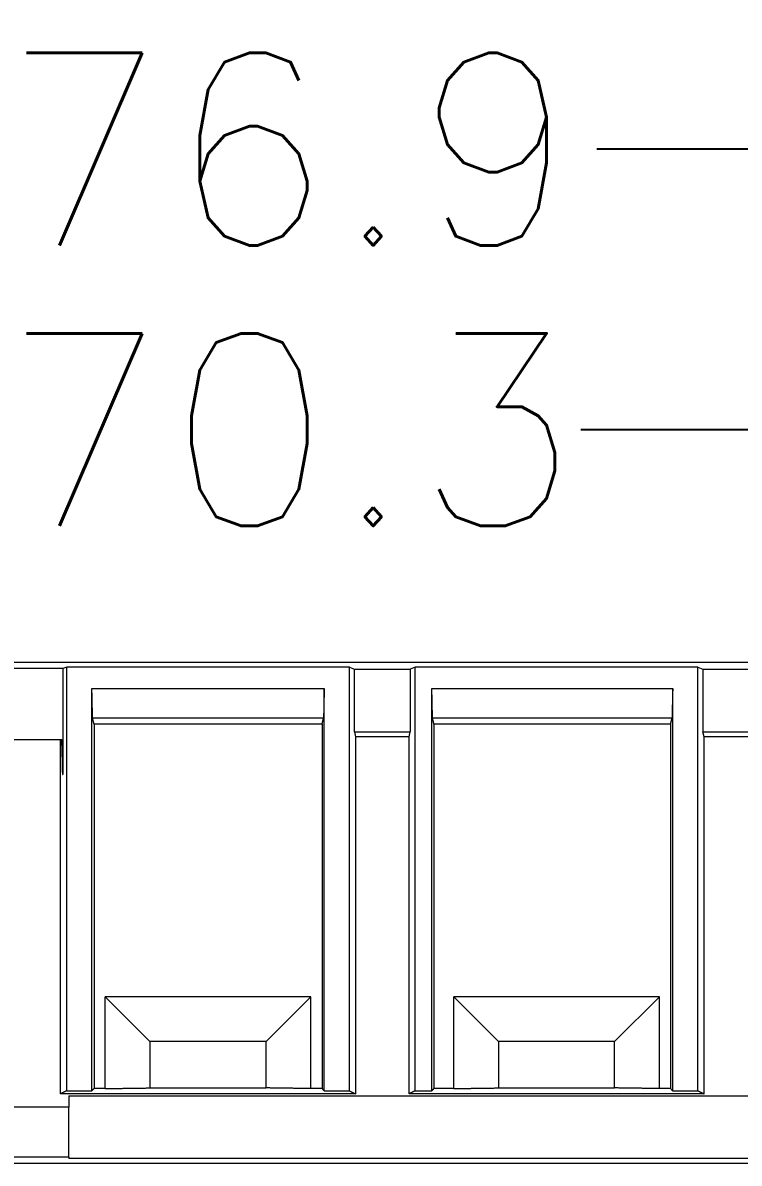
# Model space of a CAD drawing. Header units: millimetres. Extents: x 1136 to 1992, y 400 to 1005.
# Drawn here: x 1343.23 to 1361.83, y 643.6 to 673.21 of the extents above; entities that cross this region are included whole.
import ezdxf

# ---------------------------------------------------------------- set-up
doc = ezdxf.new("R2010")
doc.units = ezdxf.units.MM
doc.layers.add('6', color=7, linetype='Continuous', true_color=0xffffff)
doc.styles.get("Standard").update_dxf_attribs({"font": 'txt', "bigfont": 'gbcbig.shx'})
doc.dimstyles.get("Standard").update_dxf_attribs({"dimtxt": 5, "dimasz": 2, "dimexe": 0.18, "dimexo": 0.0625, "dimgap": 0.09, "dimtad": 0, "dimdec": 1, "dimdsep": 46, "dimtxsty": 'Standard', "dimcen": 0.09, "dimclrd": 5, "dimclre": 5, "dimclrt": 3, "dimadec": 0, "dimazin": 2, "dimtfac": 1, "dimtdec": 1, "dimtofl": 0, "dimtmove": 0, "dimatfit": 3, "dimfxl": 1, "dimtolj": 1, "dimtzin": 0, "dimarcsym": 0})

# ---------------------------------------------------------------- blocks, each defined once
blk = doc.blocks.new('*D105')
at = {"color": 5, "lineweight": -2}
for p, q in [((1212.867, 651.906), (1212.867, 662.823)), ((1214.867, 662.643), (1338.367, 662.643)), ((1481.212, 662.643), (1357.713, 662.643)), ((1483.212, 651.745), (1483.212, 662.823))]:
    blk.add_line(p, q, dxfattribs=at)
at = {"color": 5}
for points in [[(1214.867, 662.976), (1214.867, 662.31), (1212.867, 662.643)], [(1481.212, 662.976), (1481.212, 662.31), (1483.212, 662.643)]]:
    blk.add_solid(points, dxfattribs=at)
at = {"layer": 'Defpoints', "color": 0}
for p in [(1483.212, 662.643), (1212.867, 651.844), (1483.212, 651.683)]:
    blk.add_point(p, dxfattribs=at)
at = {"color": 3, "lineweight": 18, "insert": (1348.04, 662.643), "char_height": 5, "attachment_point": 5}
blk.add_mtext('\\A1;270.3', dxfattribs=at)
blk = doc.blocks.new('*D107')
at = {"color": 5, "lineweight": -2}
for p, q in [((1209.601, 655.745), (1209.601, 670.106)), ((1486.479, 655.792), (1486.479, 670.106)), ((1211.601, 669.926), (1337.95, 669.926)), ((1484.479, 669.926), (1358.13, 669.926))]:
    blk.add_line(p, q, dxfattribs=at)
at = {"color": 5}
for points in [[(1211.601, 670.259), (1211.601, 669.592), (1209.601, 669.926)], [(1484.479, 670.259), (1484.479, 669.592), (1486.479, 669.926)]]:
    blk.add_solid(points, dxfattribs=at)
at = {"layer": 'Defpoints', "color": 0}
for p in [(1486.479, 669.926), (1209.601, 655.682), (1486.479, 655.73)]:
    blk.add_point(p, dxfattribs=at)
at = {"color": 3, "lineweight": 18, "insert": (1348.04, 669.926), "char_height": 5, "attachment_point": 5}
blk.add_mtext('\\A1;276.9', dxfattribs=at)

msp = doc.modelspace()

# ---------------------------------------------------------------- linework, layer by layer
at = {"layer": '6', "color": 92, "linetype": 'Continuous', "lineweight": 18}
for p, q in [((1210.104, 656.607), (1485.976, 656.607)), ((1344.271, 656.438), (1342.764, 656.438)), ((1344.373, 656.479), (1344.271, 656.438)), ((1344.271, 656.438), (1344.271, 653.693)), ((1351.707, 656.479), (1344.373, 656.479)), ((1344.373, 645.479), (1344.373, 656.479)), ((1351.707, 645.479), (1351.707, 656.479)), ((1351.707, 656.479), (1351.84, 656.426)), ((1351.84, 654.794), (1351.84, 656.426)), ((1351.84, 656.426), (1353.285, 656.426)), ((1353.418, 656.479), (1353.285, 656.426)), ((1353.285, 656.426), (1353.285, 654.794)), ((1353.418, 645.479), (1353.418, 656.479)), ((1360.752, 656.479), (1353.418, 656.479)), ((1360.752, 656.479), (1360.885, 656.426)), ((1360.752, 645.479), (1360.752, 656.479)), ((1360.885, 656.426), (1360.885, 654.794)), ((1360.885, 656.426), (1362.33, 656.426)), ((1345.025, 645.479), (1345.025, 655.924)), ((1351.055, 645.479), (1351.055, 655.924)), ((1353.849, 645.479), (1353.849, 655.924)), ((1360.1, 645.479), (1360.1, 655.924)), ((1345.08, 654.999), (1345.08, 645.535)), ((1351, 654.999), (1351, 645.535)), ((1353.904, 654.999), (1353.904, 645.535)), ((1360.045, 654.999), (1360.045, 645.535)), ((1351.84, 654.794), (1353.285, 654.794)), ((1351.84, 654.794), (1351.868, 654.664)), ((1353.256, 654.664), (1351.868, 654.664)), ((1351.868, 654.664), (1351.868, 645.399)), ((1353.256, 654.664), (1353.285, 654.794)), ((1353.256, 645.399), (1353.256, 654.664)), ((1360.885, 654.794), (1362.33, 654.794)), ((1360.913, 654.664), (1360.885, 654.794)), ((1362.301, 654.664), (1360.913, 654.664)), ((1360.913, 645.399), (1360.913, 654.664)), ((1342.823, 654.597), (1344.211, 654.597)), ((1344.211, 654.597), (1344.243, 654.597)), ((1344.211, 645.399), (1344.211, 654.597)), ((1344.261, 653.693), (1344.271, 653.693)), ((1350.708, 647.919), (1345.372, 647.919)), ((1345.372, 645.535), (1345.372, 647.919)), ((1345.372, 647.919), (1346.532, 646.758)), ((1350.708, 647.919), (1349.547, 646.758)), ((1350.708, 645.535), (1350.708, 647.919)), ((1354.417, 647.919), (1355.577, 646.758)), ((1354.417, 645.535), (1354.417, 647.919)), ((1359.753, 647.919), (1354.417, 647.919)), ((1359.753, 647.919), (1358.592, 646.758)), ((1359.753, 645.535), (1359.753, 647.919)), ((1346.532, 646.758), (1346.532, 645.552)), ((1349.547, 646.758), (1346.532, 646.758)), ((1349.547, 645.552), (1349.547, 646.758)), ((1355.577, 646.758), (1355.577, 645.552)), ((1358.592, 646.758), (1355.577, 646.758)), ((1358.592, 645.552), (1358.592, 646.758)), ((1344.425, 645.351), (1344.425, 645.349)), ((1344.425, 645.351), (1406.121, 645.351)), ((1344.425, 645.349), (1344.425, 645.049)), ((1344.425, 645.049), (1342.613, 645.049)), ((1344.425, 643.757), (1344.425, 645.049)), ((1344.425, 643.757), (1342.613, 643.757)), ((1344.425, 643.757), (1344.425, 643.724)), ((1478.288, 643.724), (1344.425, 643.724)), ((1219.401, 643.598), (1476.679, 643.598))]:
    msp.add_line(p, q, dxfattribs=at)
for points in [[(1345.025, 655.924), (1345.146, 655.924), (1345.266, 655.924), (1345.387, 655.924), (1345.507, 655.924), (1345.628, 655.924), (1345.749, 655.924), (1345.869, 655.924), (1345.99, 655.924), (1346.11, 655.924), (1346.231, 655.924), (1346.352, 655.924), (1346.472, 655.924), (1346.593, 655.924), (1346.713, 655.924), (1346.834, 655.924), (1346.955, 655.924), (1347.075, 655.924), (1347.196, 655.924), (1347.316, 655.924), (1347.437, 655.924), (1347.558, 655.924), (1347.678, 655.924), (1347.799, 655.924), (1347.919, 655.924), (1348.04, 655.924), (1348.161, 655.924), (1348.281, 655.924), (1348.402, 655.924), (1348.522, 655.924), (1348.643, 655.924), (1348.764, 655.924), (1348.884, 655.924), (1349.005, 655.924), (1349.125, 655.924), (1349.246, 655.924), (1349.367, 655.924), (1349.487, 655.924), (1349.608, 655.924), (1349.728, 655.924), (1349.849, 655.924), (1349.97, 655.924), (1350.09, 655.924), (1350.211, 655.924), (1350.331, 655.924), (1350.452, 655.924), (1350.573, 655.924), (1350.693, 655.924), (1350.814, 655.924), (1350.934, 655.924), (1351.055, 655.924)], [(1345.043, 655.15), (1345.042, 655.166), (1345.042, 655.181), (1345.041, 655.197), (1345.041, 655.212), (1345.041, 655.228), (1345.04, 655.243), (1345.04, 655.258), (1345.04, 655.274), (1345.039, 655.289), (1345.039, 655.305), (1345.039, 655.32), (1345.038, 655.336), (1345.038, 655.351), (1345.038, 655.367), (1345.037, 655.382), (1345.037, 655.398), (1345.037, 655.413), (1345.036, 655.429), (1345.036, 655.444), (1345.035, 655.46), (1345.035, 655.475), (1345.035, 655.491), (1345.034, 655.506), (1345.034, 655.522), (1345.034, 655.537), (1345.033, 655.552), (1345.033, 655.568), (1345.033, 655.583), (1345.032, 655.599), (1345.032, 655.614), (1345.032, 655.63), (1345.031, 655.645), (1345.031, 655.661), (1345.031, 655.676), (1345.03, 655.692), (1345.03, 655.707), (1345.03, 655.723), (1345.029, 655.738), (1345.029, 655.754), (1345.028, 655.769), (1345.028, 655.785), (1345.028, 655.8), (1345.027, 655.816), (1345.027, 655.831), (1345.027, 655.846), (1345.026, 655.862), (1345.026, 655.877), (1345.026, 655.893), (1345.025, 655.908), (1345.025, 655.924)], [(1351.055, 655.924), (1351.055, 655.908), (1351.054, 655.893), (1351.054, 655.877), (1351.054, 655.862), (1351.053, 655.846), (1351.053, 655.831), (1351.053, 655.816), (1351.052, 655.8), (1351.052, 655.785), (1351.051, 655.769), (1351.051, 655.754), (1351.051, 655.738), (1351.05, 655.723), (1351.05, 655.707), (1351.05, 655.692), (1351.049, 655.676), (1351.049, 655.661), (1351.049, 655.645), (1351.048, 655.63), (1351.048, 655.614), (1351.048, 655.599), (1351.047, 655.583), (1351.047, 655.568), (1351.047, 655.552), (1351.046, 655.537), (1351.046, 655.522), (1351.046, 655.506), (1351.045, 655.491), (1351.045, 655.475), (1351.044, 655.46), (1351.044, 655.444), (1351.044, 655.429), (1351.043, 655.413), (1351.043, 655.398), (1351.043, 655.382), (1351.042, 655.367), (1351.042, 655.351), (1351.042, 655.336), (1351.041, 655.32), (1351.041, 655.305), (1351.041, 655.289), (1351.04, 655.274), (1351.04, 655.258), (1351.04, 655.243), (1351.039, 655.228), (1351.039, 655.212), (1351.038, 655.197), (1351.038, 655.181), (1351.038, 655.166), (1351.037, 655.15)], [(1353.866, 655.15), (1353.866, 655.166), (1353.866, 655.181), (1353.865, 655.197), (1353.865, 655.212), (1353.865, 655.228), (1353.864, 655.243), (1353.864, 655.258), (1353.864, 655.274), (1353.863, 655.289), (1353.863, 655.305), (1353.863, 655.32), (1353.862, 655.336), (1353.862, 655.351), (1353.861, 655.367), (1353.861, 655.382), (1353.861, 655.398), (1353.86, 655.413), (1353.86, 655.429), (1353.86, 655.444), (1353.859, 655.46), (1353.859, 655.475), (1353.859, 655.491), (1353.858, 655.506), (1353.858, 655.522), (1353.858, 655.537), (1353.857, 655.552), (1353.857, 655.568), (1353.857, 655.583), (1353.856, 655.599), (1353.856, 655.614), (1353.856, 655.63), (1353.855, 655.645), (1353.855, 655.661), (1353.854, 655.676), (1353.854, 655.692), (1353.854, 655.707), (1353.853, 655.723), (1353.853, 655.738), (1353.853, 655.754), (1353.852, 655.769), (1353.852, 655.785), (1353.852, 655.8), (1353.851, 655.816), (1353.851, 655.831), (1353.851, 655.846), (1353.85, 655.862), (1353.85, 655.877), (1353.85, 655.893), (1353.849, 655.908), (1353.849, 655.924)], [(1353.849, 655.924), (1353.974, 655.924), (1354.099, 655.924), (1354.224, 655.924), (1354.349, 655.924), (1354.474, 655.924), (1354.599, 655.924), (1354.724, 655.924), (1354.849, 655.924), (1354.974, 655.924), (1355.099, 655.924), (1355.224, 655.924), (1355.349, 655.924), (1355.474, 655.924), (1355.599, 655.924), (1355.724, 655.924), (1355.849, 655.924), (1355.974, 655.924), (1356.099, 655.924), (1356.224, 655.924), (1356.349, 655.924), (1356.474, 655.924), (1356.599, 655.924), (1356.724, 655.924), (1356.849, 655.924), (1356.974, 655.924), (1357.099, 655.924), (1357.224, 655.924), (1357.349, 655.924), (1357.475, 655.924), (1357.6, 655.924), (1357.725, 655.924), (1357.85, 655.924), (1357.975, 655.924), (1358.1, 655.924), (1358.225, 655.924), (1358.35, 655.924), (1358.475, 655.924), (1358.6, 655.924), (1358.725, 655.924), (1358.85, 655.924), (1358.975, 655.924), (1359.1, 655.924), (1359.225, 655.924), (1359.35, 655.924), (1359.475, 655.924), (1359.6, 655.924), (1359.725, 655.924), (1359.85, 655.924), (1359.975, 655.924), (1360.1, 655.924)], [(1360.1, 655.924), (1360.1, 655.908), (1360.099, 655.893), (1360.099, 655.877), (1360.099, 655.862), (1360.098, 655.846), (1360.098, 655.831), (1360.098, 655.816), (1360.097, 655.8), (1360.097, 655.785), (1360.096, 655.769), (1360.096, 655.754), (1360.096, 655.738), (1360.095, 655.723), (1360.095, 655.707), (1360.095, 655.692), (1360.094, 655.676), (1360.094, 655.661), (1360.094, 655.645), (1360.093, 655.63), (1360.093, 655.614), (1360.093, 655.599), (1360.092, 655.583), (1360.092, 655.568), (1360.092, 655.552), (1360.091, 655.537), (1360.091, 655.522), (1360.091, 655.506), (1360.09, 655.491), (1360.09, 655.475), (1360.089, 655.46), (1360.089, 655.444), (1360.089, 655.429), (1360.088, 655.413), (1360.088, 655.398), (1360.088, 655.382), (1360.087, 655.367), (1360.087, 655.351), (1360.087, 655.336), (1360.086, 655.32), (1360.086, 655.305), (1360.086, 655.289), (1360.085, 655.274), (1360.085, 655.258), (1360.085, 655.243), (1360.084, 655.228), (1360.084, 655.212), (1360.083, 655.197), (1360.083, 655.181), (1360.083, 655.166), (1360.082, 655.15)], [(1351.037, 655.15), (1350.918, 655.15), (1350.798, 655.15), (1350.678, 655.15), (1350.558, 655.15), (1350.438, 655.15), (1350.318, 655.15), (1350.198, 655.15), (1350.078, 655.15), (1349.958, 655.15), (1349.838, 655.15), (1349.719, 655.15), (1349.599, 655.15), (1349.479, 655.15), (1349.359, 655.15), (1349.239, 655.15), (1349.119, 655.15), (1348.999, 655.15), (1348.879, 655.15), (1348.759, 655.15), (1348.639, 655.15), (1348.52, 655.15), (1348.4, 655.15), (1348.28, 655.15), (1348.16, 655.15), (1348.04, 655.15), (1347.92, 655.15), (1347.8, 655.15), (1347.68, 655.15), (1347.56, 655.15), (1347.44, 655.15), (1347.321, 655.15), (1347.201, 655.15), (1347.081, 655.15), (1346.961, 655.15), (1346.841, 655.15), (1346.721, 655.15), (1346.601, 655.15), (1346.481, 655.15), (1346.361, 655.15), (1346.241, 655.15), (1346.122, 655.15), (1346.002, 655.15), (1345.882, 655.15), (1345.762, 655.15), (1345.642, 655.15), (1345.522, 655.15), (1345.402, 655.15), (1345.282, 655.15), (1345.162, 655.15), (1345.043, 655.15)], [(1345.08, 654.999), (1345.079, 655.002), (1345.079, 655.005), (1345.078, 655.008), (1345.077, 655.011), (1345.076, 655.014), (1345.076, 655.017), (1345.075, 655.02), (1345.074, 655.023), (1345.073, 655.026), (1345.073, 655.029), (1345.072, 655.032), (1345.071, 655.035), (1345.07, 655.038), (1345.07, 655.041), (1345.069, 655.045), (1345.068, 655.048), (1345.067, 655.051), (1345.067, 655.054), (1345.066, 655.057), (1345.065, 655.06), (1345.064, 655.063), (1345.064, 655.066), (1345.063, 655.069), (1345.062, 655.072), (1345.061, 655.075), (1345.061, 655.078), (1345.06, 655.081), (1345.059, 655.084), (1345.058, 655.087), (1345.058, 655.09), (1345.057, 655.093), (1345.056, 655.096), (1345.055, 655.099), (1345.055, 655.102), (1345.054, 655.105), (1345.053, 655.108), (1345.052, 655.111), (1345.052, 655.114), (1345.051, 655.117), (1345.05, 655.12), (1345.049, 655.123), (1345.049, 655.126), (1345.048, 655.129), (1345.047, 655.132), (1345.046, 655.135), (1345.046, 655.138), (1345.045, 655.141), (1345.044, 655.144), (1345.043, 655.147), (1345.043, 655.15)], [(1351, 654.999), (1350.881, 654.999), (1350.763, 654.999), (1350.645, 654.999), (1350.526, 654.999), (1350.408, 654.999), (1350.289, 654.999), (1350.171, 654.999), (1350.053, 654.999), (1349.934, 654.999), (1349.816, 654.999), (1349.697, 654.999), (1349.579, 654.999), (1349.461, 654.999), (1349.342, 654.999), (1349.224, 654.999), (1349.105, 654.999), (1348.987, 654.999), (1348.869, 654.999), (1348.75, 654.999), (1348.632, 654.999), (1348.514, 654.999), (1348.395, 654.999), (1348.277, 654.999), (1348.158, 654.999), (1348.04, 654.999), (1347.922, 654.999), (1347.803, 654.999), (1347.685, 654.999), (1347.566, 654.999), (1347.448, 654.999), (1347.33, 654.999), (1347.211, 654.999), (1347.093, 654.999), (1346.974, 654.999), (1346.856, 654.999), (1346.738, 654.999), (1346.619, 654.999), (1346.501, 654.999), (1346.383, 654.999), (1346.264, 654.999), (1346.146, 654.999), (1346.027, 654.999), (1345.909, 654.999), (1345.791, 654.999), (1345.672, 654.999), (1345.554, 654.999), (1345.435, 654.999), (1345.317, 654.999), (1345.199, 654.999), (1345.08, 654.999)], [(1351, 654.999), (1351, 655.002), (1351.001, 655.005), (1351.002, 655.008), (1351.003, 655.011), (1351.003, 655.014), (1351.004, 655.017), (1351.005, 655.02), (1351.006, 655.023), (1351.007, 655.026), (1351.007, 655.029), (1351.008, 655.032), (1351.009, 655.035), (1351.01, 655.038), (1351.01, 655.041), (1351.011, 655.045), (1351.012, 655.048), (1351.013, 655.051), (1351.013, 655.054), (1351.014, 655.057), (1351.015, 655.06), (1351.016, 655.063), (1351.016, 655.066), (1351.017, 655.069), (1351.018, 655.072), (1351.019, 655.075), (1351.019, 655.078), (1351.02, 655.081), (1351.021, 655.084), (1351.022, 655.087), (1351.022, 655.09), (1351.023, 655.093), (1351.024, 655.096), (1351.025, 655.099), (1351.025, 655.102), (1351.026, 655.105), (1351.027, 655.108), (1351.028, 655.111), (1351.028, 655.114), (1351.029, 655.117), (1351.03, 655.12), (1351.031, 655.123), (1351.031, 655.126), (1351.032, 655.129), (1351.033, 655.132), (1351.034, 655.135), (1351.034, 655.138), (1351.035, 655.141), (1351.036, 655.144), (1351.037, 655.147), (1351.037, 655.15)], [(1353.904, 654.999), (1353.903, 655.002), (1353.903, 655.005), (1353.902, 655.008), (1353.901, 655.011), (1353.9, 655.014), (1353.9, 655.017), (1353.899, 655.02), (1353.898, 655.023), (1353.897, 655.026), (1353.897, 655.029), (1353.896, 655.032), (1353.895, 655.035), (1353.894, 655.038), (1353.894, 655.041), (1353.893, 655.045), (1353.892, 655.048), (1353.891, 655.051), (1353.891, 655.054), (1353.89, 655.057), (1353.889, 655.06), (1353.888, 655.063), (1353.888, 655.066), (1353.887, 655.069), (1353.886, 655.072), (1353.885, 655.075), (1353.885, 655.078), (1353.884, 655.081), (1353.883, 655.084), (1353.882, 655.087), (1353.881, 655.09), (1353.881, 655.093), (1353.88, 655.096), (1353.879, 655.099), (1353.878, 655.102), (1353.878, 655.105), (1353.877, 655.108), (1353.876, 655.111), (1353.875, 655.114), (1353.875, 655.117), (1353.874, 655.12), (1353.873, 655.123), (1353.872, 655.126), (1353.872, 655.129), (1353.871, 655.132), (1353.87, 655.135), (1353.869, 655.138), (1353.869, 655.141), (1353.868, 655.144), (1353.867, 655.147), (1353.866, 655.15)], [(1360.082, 655.15), (1359.958, 655.15), (1359.834, 655.15), (1359.709, 655.15), (1359.585, 655.15), (1359.461, 655.15), (1359.337, 655.15), (1359.212, 655.15), (1359.088, 655.15), (1358.964, 655.15), (1358.839, 655.15), (1358.715, 655.15), (1358.591, 655.15), (1358.466, 655.15), (1358.342, 655.15), (1358.218, 655.15), (1358.093, 655.15), (1357.969, 655.15), (1357.845, 655.15), (1357.72, 655.15), (1357.596, 655.15), (1357.472, 655.15), (1357.347, 655.15), (1357.223, 655.15), (1357.099, 655.15), (1356.974, 655.15), (1356.85, 655.15), (1356.726, 655.15), (1356.601, 655.15), (1356.477, 655.15), (1356.353, 655.15), (1356.229, 655.15), (1356.104, 655.15), (1355.98, 655.15), (1355.856, 655.15), (1355.731, 655.15), (1355.607, 655.15), (1355.483, 655.15), (1355.358, 655.15), (1355.234, 655.15), (1355.11, 655.15), (1354.985, 655.15), (1354.861, 655.15), (1354.737, 655.15), (1354.612, 655.15), (1354.488, 655.15), (1354.364, 655.15), (1354.239, 655.15), (1354.115, 655.15), (1353.991, 655.15), (1353.866, 655.15)], [(1360.045, 654.999), (1359.922, 654.999), (1359.799, 654.999), (1359.676, 654.999), (1359.553, 654.999), (1359.431, 654.999), (1359.308, 654.999), (1359.185, 654.999), (1359.062, 654.999), (1358.939, 654.999), (1358.817, 654.999), (1358.694, 654.999), (1358.571, 654.999), (1358.448, 654.999), (1358.325, 654.999), (1358.203, 654.999), (1358.08, 654.999), (1357.957, 654.999), (1357.834, 654.999), (1357.711, 654.999), (1357.588, 654.999), (1357.466, 654.999), (1357.343, 654.999), (1357.22, 654.999), (1357.097, 654.999), (1356.974, 654.999), (1356.852, 654.999), (1356.729, 654.999), (1356.606, 654.999), (1356.483, 654.999), (1356.36, 654.999), (1356.238, 654.999), (1356.115, 654.999), (1355.992, 654.999), (1355.869, 654.999), (1355.746, 654.999), (1355.623, 654.999), (1355.501, 654.999), (1355.378, 654.999), (1355.255, 654.999), (1355.132, 654.999), (1355.009, 654.999), (1354.887, 654.999), (1354.764, 654.999), (1354.641, 654.999), (1354.518, 654.999), (1354.395, 654.999), (1354.273, 654.999), (1354.15, 654.999), (1354.027, 654.999), (1353.904, 654.999)], [(1360.045, 654.999), (1360.045, 655.002), (1360.046, 655.005), (1360.047, 655.008), (1360.048, 655.011), (1360.048, 655.014), (1360.049, 655.017), (1360.05, 655.02), (1360.051, 655.023), (1360.052, 655.026), (1360.052, 655.029), (1360.053, 655.032), (1360.054, 655.035), (1360.055, 655.038), (1360.055, 655.041), (1360.056, 655.045), (1360.057, 655.048), (1360.058, 655.051), (1360.058, 655.054), (1360.059, 655.057), (1360.06, 655.06), (1360.061, 655.063), (1360.061, 655.066), (1360.062, 655.069), (1360.063, 655.072), (1360.064, 655.075), (1360.064, 655.078), (1360.065, 655.081), (1360.066, 655.084), (1360.067, 655.087), (1360.067, 655.09), (1360.068, 655.093), (1360.069, 655.096), (1360.07, 655.099), (1360.07, 655.102), (1360.071, 655.105), (1360.072, 655.108), (1360.073, 655.111), (1360.073, 655.114), (1360.074, 655.117), (1360.075, 655.12), (1360.076, 655.123), (1360.076, 655.126), (1360.077, 655.129), (1360.078, 655.132), (1360.079, 655.135), (1360.079, 655.138), (1360.08, 655.141), (1360.081, 655.144), (1360.082, 655.147), (1360.082, 655.15)], [(1344.373, 645.479), (1344.37, 645.478), (1344.366, 645.476), (1344.363, 645.475), (1344.36, 645.473), (1344.357, 645.471), (1344.353, 645.47), (1344.35, 645.468), (1344.347, 645.467), (1344.344, 645.465), (1344.341, 645.463), (1344.337, 645.462), (1344.334, 645.46), (1344.331, 645.458), (1344.328, 645.457), (1344.324, 645.455), (1344.321, 645.454), (1344.318, 645.452), (1344.315, 645.45), (1344.312, 645.449), (1344.308, 645.447), (1344.305, 645.446), (1344.302, 645.444), (1344.299, 645.442), (1344.295, 645.441), (1344.292, 645.439), (1344.289, 645.437), (1344.286, 645.436), (1344.282, 645.434), (1344.279, 645.433), (1344.276, 645.431), (1344.273, 645.429), (1344.27, 645.428), (1344.266, 645.426), (1344.263, 645.425), (1344.26, 645.423), (1344.257, 645.421), (1344.253, 645.42), (1344.25, 645.418), (1344.247, 645.416), (1344.244, 645.415), (1344.241, 645.413), (1344.237, 645.412), (1344.234, 645.41), (1344.231, 645.408), (1344.228, 645.407), (1344.224, 645.405), (1344.221, 645.404), (1344.218, 645.402), (1344.215, 645.4), (1344.211, 645.399)], [(1344.373, 645.479), (1344.386, 645.479), (1344.399, 645.479), (1344.412, 645.479), (1344.425, 645.479), (1344.438, 645.479), (1344.451, 645.479), (1344.464, 645.479), (1344.477, 645.479), (1344.49, 645.479), (1344.503, 645.479), (1344.516, 645.479), (1344.529, 645.479), (1344.542, 645.479), (1344.555, 645.479), (1344.568, 645.479), (1344.582, 645.479), (1344.595, 645.479), (1344.608, 645.479), (1344.621, 645.479), (1344.634, 645.479), (1344.647, 645.479), (1344.66, 645.479), (1344.673, 645.479), (1344.686, 645.479), (1344.699, 645.479), (1344.712, 645.479), (1344.725, 645.479), (1344.738, 645.479), (1344.751, 645.479), (1344.764, 645.479), (1344.777, 645.479), (1344.79, 645.479), (1344.803, 645.479), (1344.816, 645.479), (1344.829, 645.479), (1344.842, 645.479), (1344.855, 645.479), (1344.868, 645.479), (1344.882, 645.479), (1344.895, 645.479), (1344.908, 645.479), (1344.921, 645.479), (1344.934, 645.479), (1344.947, 645.479), (1344.96, 645.479), (1344.973, 645.479), (1344.986, 645.479), (1344.999, 645.479), (1345.012, 645.479), (1345.025, 645.479)], [(1345.025, 645.479), (1345.026, 645.481), (1345.027, 645.482), (1345.028, 645.483), (1345.029, 645.484), (1345.031, 645.485), (1345.032, 645.486), (1345.033, 645.487), (1345.034, 645.488), (1345.035, 645.489), (1345.036, 645.49), (1345.037, 645.492), (1345.038, 645.493), (1345.039, 645.494), (1345.04, 645.495), (1345.042, 645.496), (1345.043, 645.497), (1345.044, 645.498), (1345.045, 645.499), (1345.046, 645.5), (1345.047, 645.502), (1345.048, 645.503), (1345.049, 645.504), (1345.05, 645.505), (1345.051, 645.506), (1345.053, 645.507), (1345.054, 645.508), (1345.055, 645.509), (1345.056, 645.51), (1345.057, 645.511), (1345.058, 645.513), (1345.059, 645.514), (1345.06, 645.515), (1345.061, 645.516), (1345.063, 645.517), (1345.064, 645.518), (1345.065, 645.519), (1345.066, 645.52), (1345.067, 645.521), (1345.068, 645.523), (1345.069, 645.524), (1345.07, 645.525), (1345.071, 645.526), (1345.072, 645.527), (1345.074, 645.528), (1345.075, 645.529), (1345.076, 645.53), (1345.077, 645.531), (1345.078, 645.532), (1345.079, 645.534), (1345.08, 645.535)], [(1345.372, 645.535), (1345.366, 645.535), (1345.36, 645.535), (1345.354, 645.535), (1345.349, 645.535), (1345.343, 645.535), (1345.337, 645.535), (1345.331, 645.535), (1345.325, 645.535), (1345.319, 645.535), (1345.314, 645.535), (1345.308, 645.535), (1345.302, 645.535), (1345.296, 645.535), (1345.29, 645.535), (1345.284, 645.535), (1345.279, 645.535), (1345.273, 645.535), (1345.267, 645.535), (1345.261, 645.535), (1345.255, 645.535), (1345.249, 645.535), (1345.244, 645.535), (1345.238, 645.535), (1345.232, 645.535), (1345.226, 645.535), (1345.22, 645.535), (1345.214, 645.535), (1345.209, 645.535), (1345.203, 645.535), (1345.197, 645.535), (1345.191, 645.535), (1345.185, 645.535), (1345.179, 645.535), (1345.174, 645.535), (1345.168, 645.535), (1345.162, 645.535), (1345.156, 645.535), (1345.15, 645.535), (1345.144, 645.535), (1345.139, 645.535), (1345.133, 645.535), (1345.127, 645.535), (1345.121, 645.535), (1345.115, 645.535), (1345.109, 645.535), (1345.104, 645.535), (1345.098, 645.535), (1345.092, 645.535), (1345.086, 645.535), (1345.08, 645.535)], [(1345.372, 645.535), (1345.395, 645.535), (1345.418, 645.535), (1345.442, 645.536), (1345.465, 645.536), (1345.488, 645.536), (1345.511, 645.537), (1345.534, 645.537), (1345.558, 645.537), (1345.581, 645.538), (1345.604, 645.538), (1345.627, 645.539), (1345.651, 645.539), (1345.674, 645.539), (1345.697, 645.54), (1345.72, 645.54), (1345.743, 645.54), (1345.767, 645.541), (1345.79, 645.541), (1345.813, 645.541), (1345.836, 645.542), (1345.859, 645.542), (1345.883, 645.542), (1345.906, 645.543), (1345.929, 645.543), (1345.952, 645.543), (1345.975, 645.544), (1345.999, 645.544), (1346.022, 645.545), (1346.045, 645.545), (1346.068, 645.545), (1346.091, 645.546), (1346.115, 645.546), (1346.138, 645.546), (1346.161, 645.547), (1346.184, 645.547), (1346.208, 645.547), (1346.231, 645.548), (1346.254, 645.548), (1346.277, 645.548), (1346.3, 645.549), (1346.324, 645.549), (1346.347, 645.549), (1346.37, 645.55), (1346.393, 645.55), (1346.416, 645.55), (1346.44, 645.551), (1346.463, 645.551), (1346.486, 645.552), (1346.509, 645.552), (1346.532, 645.552)], [(1346.532, 645.552), (1346.593, 645.552), (1346.653, 645.552), (1346.713, 645.552), (1346.774, 645.552), (1346.834, 645.552), (1346.894, 645.552), (1346.955, 645.552), (1347.015, 645.552), (1347.075, 645.552), (1347.135, 645.552), (1347.196, 645.552), (1347.256, 645.552), (1347.316, 645.552), (1347.377, 645.552), (1347.437, 645.552), (1347.497, 645.552), (1347.558, 645.552), (1347.618, 645.552), (1347.678, 645.552), (1347.738, 645.552), (1347.799, 645.552), (1347.859, 645.552), (1347.919, 645.552), (1347.98, 645.552), (1348.04, 645.552), (1348.1, 645.552), (1348.161, 645.552), (1348.221, 645.552), (1348.281, 645.552), (1348.341, 645.552), (1348.402, 645.552), (1348.462, 645.552), (1348.522, 645.552), (1348.583, 645.552), (1348.643, 645.552), (1348.703, 645.552), (1348.764, 645.552), (1348.824, 645.552), (1348.884, 645.552), (1348.944, 645.552), (1349.005, 645.552), (1349.065, 645.552), (1349.125, 645.552), (1349.186, 645.552), (1349.246, 645.552), (1349.306, 645.552), (1349.367, 645.552), (1349.427, 645.552), (1349.487, 645.552), (1349.547, 645.552)], [(1350.708, 645.535), (1350.685, 645.535), (1350.662, 645.535), (1350.638, 645.536), (1350.615, 645.536), (1350.592, 645.536), (1350.569, 645.537), (1350.545, 645.537), (1350.522, 645.537), (1350.499, 645.538), (1350.476, 645.538), (1350.453, 645.539), (1350.429, 645.539), (1350.406, 645.539), (1350.383, 645.54), (1350.36, 645.54), (1350.337, 645.54), (1350.313, 645.541), (1350.29, 645.541), (1350.267, 645.541), (1350.244, 645.542), (1350.221, 645.542), (1350.197, 645.542), (1350.174, 645.543), (1350.151, 645.543), (1350.128, 645.543), (1350.105, 645.544), (1350.081, 645.544), (1350.058, 645.545), (1350.035, 645.545), (1350.012, 645.545), (1349.988, 645.546), (1349.965, 645.546), (1349.942, 645.546), (1349.919, 645.547), (1349.896, 645.547), (1349.872, 645.547), (1349.849, 645.548), (1349.826, 645.548), (1349.803, 645.548), (1349.78, 645.549), (1349.756, 645.549), (1349.733, 645.549), (1349.71, 645.55), (1349.687, 645.55), (1349.664, 645.55), (1349.64, 645.551), (1349.617, 645.551), (1349.594, 645.552), (1349.571, 645.552), (1349.547, 645.552)], [(1351, 645.535), (1350.994, 645.535), (1350.988, 645.535), (1350.982, 645.535), (1350.976, 645.535), (1350.971, 645.535), (1350.965, 645.535), (1350.959, 645.535), (1350.953, 645.535), (1350.947, 645.535), (1350.941, 645.535), (1350.936, 645.535), (1350.93, 645.535), (1350.924, 645.535), (1350.918, 645.535), (1350.912, 645.535), (1350.906, 645.535), (1350.901, 645.535), (1350.895, 645.535), (1350.889, 645.535), (1350.883, 645.535), (1350.877, 645.535), (1350.871, 645.535), (1350.866, 645.535), (1350.86, 645.535), (1350.854, 645.535), (1350.848, 645.535), (1350.842, 645.535), (1350.836, 645.535), (1350.83, 645.535), (1350.825, 645.535), (1350.819, 645.535), (1350.813, 645.535), (1350.807, 645.535), (1350.801, 645.535), (1350.795, 645.535), (1350.79, 645.535), (1350.784, 645.535), (1350.778, 645.535), (1350.772, 645.535), (1350.766, 645.535), (1350.76, 645.535), (1350.755, 645.535), (1350.749, 645.535), (1350.743, 645.535), (1350.737, 645.535), (1350.731, 645.535), (1350.725, 645.535), (1350.72, 645.535), (1350.714, 645.535), (1350.708, 645.535)], [(1351, 645.535), (1351.001, 645.534), (1351.002, 645.532), (1351.003, 645.531), (1351.004, 645.53), (1351.005, 645.529), (1351.006, 645.528), (1351.007, 645.527), (1351.009, 645.526), (1351.01, 645.525), (1351.011, 645.524), (1351.012, 645.523), (1351.013, 645.521), (1351.014, 645.52), (1351.015, 645.519), (1351.016, 645.518), (1351.017, 645.517), (1351.019, 645.516), (1351.02, 645.515), (1351.021, 645.514), (1351.022, 645.513), (1351.023, 645.511), (1351.024, 645.51), (1351.025, 645.509), (1351.026, 645.508), (1351.027, 645.507), (1351.028, 645.506), (1351.03, 645.505), (1351.031, 645.504), (1351.032, 645.503), (1351.033, 645.502), (1351.034, 645.5), (1351.035, 645.499), (1351.036, 645.498), (1351.037, 645.497), (1351.038, 645.496), (1351.04, 645.495), (1351.041, 645.494), (1351.042, 645.493), (1351.043, 645.492), (1351.044, 645.49), (1351.045, 645.489), (1351.046, 645.488), (1351.047, 645.487), (1351.048, 645.486), (1351.049, 645.485), (1351.051, 645.484), (1351.052, 645.483), (1351.053, 645.482), (1351.054, 645.481), (1351.055, 645.479)], [(1351.055, 645.479), (1351.068, 645.479), (1351.081, 645.479), (1351.094, 645.479), (1351.107, 645.479), (1351.12, 645.479), (1351.133, 645.479), (1351.146, 645.479), (1351.159, 645.479), (1351.172, 645.479), (1351.185, 645.479), (1351.198, 645.479), (1351.211, 645.479), (1351.225, 645.479), (1351.238, 645.479), (1351.251, 645.479), (1351.264, 645.479), (1351.277, 645.479), (1351.29, 645.479), (1351.303, 645.479), (1351.316, 645.479), (1351.329, 645.479), (1351.342, 645.479), (1351.355, 645.479), (1351.368, 645.479), (1351.381, 645.479), (1351.394, 645.479), (1351.407, 645.479), (1351.42, 645.479), (1351.433, 645.479), (1351.446, 645.479), (1351.459, 645.479), (1351.472, 645.479), (1351.485, 645.479), (1351.498, 645.479), (1351.511, 645.479), (1351.525, 645.479), (1351.538, 645.479), (1351.551, 645.479), (1351.564, 645.479), (1351.577, 645.479), (1351.59, 645.479), (1351.603, 645.479), (1351.616, 645.479), (1351.629, 645.479), (1351.642, 645.479), (1351.655, 645.479), (1351.668, 645.479), (1351.681, 645.479), (1351.694, 645.479), (1351.707, 645.479)], [(1351.707, 645.479), (1351.71, 645.478), (1351.714, 645.476), (1351.717, 645.475), (1351.72, 645.473), (1351.723, 645.471), (1351.726, 645.47), (1351.73, 645.468), (1351.733, 645.467), (1351.736, 645.465), (1351.739, 645.463), (1351.743, 645.462), (1351.746, 645.46), (1351.749, 645.458), (1351.752, 645.457), (1351.756, 645.455), (1351.759, 645.454), (1351.762, 645.452), (1351.765, 645.45), (1351.768, 645.449), (1351.772, 645.447), (1351.775, 645.446), (1351.778, 645.444), (1351.781, 645.442), (1351.785, 645.441), (1351.788, 645.439), (1351.791, 645.437), (1351.794, 645.436), (1351.797, 645.434), (1351.801, 645.433), (1351.804, 645.431), (1351.807, 645.429), (1351.81, 645.428), (1351.814, 645.426), (1351.817, 645.425), (1351.82, 645.423), (1351.823, 645.421), (1351.827, 645.42), (1351.83, 645.418), (1351.833, 645.416), (1351.836, 645.415), (1351.839, 645.413), (1351.843, 645.412), (1351.846, 645.41), (1351.849, 645.408), (1351.852, 645.407), (1351.856, 645.405), (1351.859, 645.404), (1351.862, 645.402), (1351.865, 645.4), (1351.868, 645.399)], [(1353.418, 645.479), (1353.415, 645.478), (1353.411, 645.476), (1353.408, 645.475), (1353.405, 645.473), (1353.402, 645.471), (1353.398, 645.47), (1353.395, 645.468), (1353.392, 645.467), (1353.389, 645.465), (1353.386, 645.463), (1353.382, 645.462), (1353.379, 645.46), (1353.376, 645.458), (1353.373, 645.457), (1353.369, 645.455), (1353.366, 645.454), (1353.363, 645.452), (1353.36, 645.45), (1353.357, 645.449), (1353.353, 645.447), (1353.35, 645.446), (1353.347, 645.444), (1353.344, 645.442), (1353.34, 645.441), (1353.337, 645.439), (1353.334, 645.437), (1353.331, 645.436), (1353.327, 645.434), (1353.324, 645.433), (1353.321, 645.431), (1353.318, 645.429), (1353.315, 645.428), (1353.311, 645.426), (1353.308, 645.425), (1353.305, 645.423), (1353.302, 645.421), (1353.298, 645.42), (1353.295, 645.418), (1353.292, 645.416), (1353.289, 645.415), (1353.286, 645.413), (1353.282, 645.412), (1353.279, 645.41), (1353.276, 645.408), (1353.273, 645.407), (1353.269, 645.405), (1353.266, 645.404), (1353.263, 645.402), (1353.26, 645.4), (1353.256, 645.399)], [(1353.418, 645.479), (1353.426, 645.479), (1353.435, 645.479), (1353.444, 645.479), (1353.452, 645.479), (1353.461, 645.479), (1353.47, 645.479), (1353.478, 645.479), (1353.487, 645.479), (1353.495, 645.479), (1353.504, 645.479), (1353.513, 645.479), (1353.521, 645.479), (1353.53, 645.479), (1353.539, 645.479), (1353.547, 645.479), (1353.556, 645.479), (1353.564, 645.479), (1353.573, 645.479), (1353.582, 645.479), (1353.59, 645.479), (1353.599, 645.479), (1353.608, 645.479), (1353.616, 645.479), (1353.625, 645.479), (1353.633, 645.479), (1353.642, 645.479), (1353.651, 645.479), (1353.659, 645.479), (1353.668, 645.479), (1353.676, 645.479), (1353.685, 645.479), (1353.694, 645.479), (1353.702, 645.479), (1353.711, 645.479), (1353.72, 645.479), (1353.728, 645.479), (1353.737, 645.479), (1353.745, 645.479), (1353.754, 645.479), (1353.763, 645.479), (1353.771, 645.479), (1353.78, 645.479), (1353.789, 645.479), (1353.797, 645.479), (1353.806, 645.479), (1353.814, 645.479), (1353.823, 645.479), (1353.832, 645.479), (1353.84, 645.479), (1353.849, 645.479)], [(1353.849, 645.479), (1353.85, 645.481), (1353.851, 645.482), (1353.852, 645.483), (1353.853, 645.484), (1353.854, 645.485), (1353.856, 645.486), (1353.857, 645.487), (1353.858, 645.488), (1353.859, 645.489), (1353.86, 645.49), (1353.861, 645.492), (1353.862, 645.493), (1353.863, 645.494), (1353.864, 645.495), (1353.865, 645.496), (1353.867, 645.497), (1353.868, 645.498), (1353.869, 645.499), (1353.87, 645.5), (1353.871, 645.502), (1353.872, 645.503), (1353.873, 645.504), (1353.874, 645.505), (1353.875, 645.506), (1353.877, 645.507), (1353.878, 645.508), (1353.879, 645.509), (1353.88, 645.51), (1353.881, 645.511), (1353.882, 645.513), (1353.883, 645.514), (1353.884, 645.515), (1353.885, 645.516), (1353.886, 645.517), (1353.888, 645.518), (1353.889, 645.519), (1353.89, 645.52), (1353.891, 645.521), (1353.892, 645.523), (1353.893, 645.524), (1353.894, 645.525), (1353.895, 645.526), (1353.896, 645.527), (1353.897, 645.528), (1353.899, 645.529), (1353.9, 645.53), (1353.901, 645.531), (1353.902, 645.532), (1353.903, 645.534), (1353.904, 645.535)], [(1354.417, 645.535), (1354.407, 645.535), (1354.396, 645.535), (1354.386, 645.535), (1354.376, 645.535), (1354.366, 645.535), (1354.355, 645.535), (1354.345, 645.535), (1354.335, 645.535), (1354.325, 645.535), (1354.314, 645.535), (1354.304, 645.535), (1354.294, 645.535), (1354.284, 645.535), (1354.273, 645.535), (1354.263, 645.535), (1354.253, 645.535), (1354.243, 645.535), (1354.232, 645.535), (1354.222, 645.535), (1354.212, 645.535), (1354.202, 645.535), (1354.191, 645.535), (1354.181, 645.535), (1354.171, 645.535), (1354.161, 645.535), (1354.15, 645.535), (1354.14, 645.535), (1354.13, 645.535), (1354.12, 645.535), (1354.109, 645.535), (1354.099, 645.535), (1354.089, 645.535), (1354.079, 645.535), (1354.068, 645.535), (1354.058, 645.535), (1354.048, 645.535), (1354.037, 645.535), (1354.027, 645.535), (1354.017, 645.535), (1354.007, 645.535), (1353.996, 645.535), (1353.986, 645.535), (1353.976, 645.535), (1353.966, 645.535), (1353.955, 645.535), (1353.945, 645.535), (1353.935, 645.535), (1353.925, 645.535), (1353.914, 645.535), (1353.904, 645.535)], [(1354.417, 645.535), (1354.44, 645.535), (1354.463, 645.535), (1354.487, 645.536), (1354.51, 645.536), (1354.533, 645.536), (1354.556, 645.537), (1354.579, 645.537), (1354.603, 645.537), (1354.626, 645.538), (1354.649, 645.538), (1354.672, 645.539), (1354.696, 645.539), (1354.719, 645.539), (1354.742, 645.54), (1354.765, 645.54), (1354.788, 645.54), (1354.812, 645.541), (1354.835, 645.541), (1354.858, 645.541), (1354.881, 645.542), (1354.904, 645.542), (1354.928, 645.542), (1354.951, 645.543), (1354.974, 645.543), (1354.997, 645.543), (1355.02, 645.544), (1355.044, 645.544), (1355.067, 645.545), (1355.09, 645.545), (1355.113, 645.545), (1355.136, 645.546), (1355.16, 645.546), (1355.183, 645.546), (1355.206, 645.547), (1355.229, 645.547), (1355.253, 645.547), (1355.276, 645.548), (1355.299, 645.548), (1355.322, 645.548), (1355.345, 645.549), (1355.369, 645.549), (1355.392, 645.549), (1355.415, 645.55), (1355.438, 645.55), (1355.461, 645.55), (1355.485, 645.551), (1355.508, 645.551), (1355.531, 645.552), (1355.554, 645.552), (1355.577, 645.552)], [(1355.577, 645.552), (1355.638, 645.552), (1355.698, 645.552), (1355.758, 645.552), (1355.819, 645.552), (1355.879, 645.552), (1355.939, 645.552), (1356, 645.552), (1356.06, 645.552), (1356.12, 645.552), (1356.18, 645.552), (1356.241, 645.552), (1356.301, 645.552), (1356.361, 645.552), (1356.422, 645.552), (1356.482, 645.552), (1356.542, 645.552), (1356.603, 645.552), (1356.663, 645.552), (1356.723, 645.552), (1356.783, 645.552), (1356.844, 645.552), (1356.904, 645.552), (1356.964, 645.552), (1357.025, 645.552), (1357.085, 645.552), (1357.145, 645.552), (1357.206, 645.552), (1357.266, 645.552), (1357.326, 645.552), (1357.386, 645.552), (1357.447, 645.552), (1357.507, 645.552), (1357.567, 645.552), (1357.628, 645.552), (1357.688, 645.552), (1357.748, 645.552), (1357.809, 645.552), (1357.869, 645.552), (1357.929, 645.552), (1357.989, 645.552), (1358.05, 645.552), (1358.11, 645.552), (1358.17, 645.552), (1358.231, 645.552), (1358.291, 645.552), (1358.351, 645.552), (1358.412, 645.552), (1358.472, 645.552), (1358.532, 645.552), (1358.592, 645.552)], [(1359.753, 645.535), (1359.73, 645.535), (1359.707, 645.535), (1359.683, 645.536), (1359.66, 645.536), (1359.637, 645.536), (1359.614, 645.537), (1359.59, 645.537), (1359.567, 645.537), (1359.544, 645.538), (1359.521, 645.538), (1359.498, 645.539), (1359.474, 645.539), (1359.451, 645.539), (1359.428, 645.54), (1359.405, 645.54), (1359.382, 645.54), (1359.358, 645.541), (1359.335, 645.541), (1359.312, 645.541), (1359.289, 645.542), (1359.266, 645.542), (1359.242, 645.542), (1359.219, 645.543), (1359.196, 645.543), (1359.173, 645.543), (1359.15, 645.544), (1359.126, 645.544), (1359.103, 645.545), (1359.08, 645.545), (1359.057, 645.545), (1359.033, 645.546), (1359.01, 645.546), (1358.987, 645.546), (1358.964, 645.547), (1358.941, 645.547), (1358.917, 645.547), (1358.894, 645.548), (1358.871, 645.548), (1358.848, 645.548), (1358.825, 645.549), (1358.801, 645.549), (1358.778, 645.549), (1358.755, 645.55), (1358.732, 645.55), (1358.709, 645.55), (1358.685, 645.551), (1358.662, 645.551), (1358.639, 645.552), (1358.616, 645.552), (1358.592, 645.552)], [(1360.045, 645.535), (1360.039, 645.535), (1360.033, 645.535), (1360.027, 645.535), (1360.021, 645.535), (1360.016, 645.535), (1360.01, 645.535), (1360.004, 645.535), (1359.998, 645.535), (1359.992, 645.535), (1359.986, 645.535), (1359.981, 645.535), (1359.975, 645.535), (1359.969, 645.535), (1359.963, 645.535), (1359.957, 645.535), (1359.951, 645.535), (1359.946, 645.535), (1359.94, 645.535), (1359.934, 645.535), (1359.928, 645.535), (1359.922, 645.535), (1359.916, 645.535), (1359.911, 645.535), (1359.905, 645.535), (1359.899, 645.535), (1359.893, 645.535), (1359.887, 645.535), (1359.881, 645.535), (1359.875, 645.535), (1359.87, 645.535), (1359.864, 645.535), (1359.858, 645.535), (1359.852, 645.535), (1359.846, 645.535), (1359.84, 645.535), (1359.835, 645.535), (1359.829, 645.535), (1359.823, 645.535), (1359.817, 645.535), (1359.811, 645.535), (1359.805, 645.535), (1359.8, 645.535), (1359.794, 645.535), (1359.788, 645.535), (1359.782, 645.535), (1359.776, 645.535), (1359.77, 645.535), (1359.765, 645.535), (1359.759, 645.535), (1359.753, 645.535)], [(1360.045, 645.535), (1360.046, 645.534), (1360.047, 645.532), (1360.048, 645.531), (1360.049, 645.53), (1360.05, 645.529), (1360.051, 645.528), (1360.052, 645.527), (1360.054, 645.526), (1360.055, 645.525), (1360.056, 645.524), (1360.057, 645.523), (1360.058, 645.521), (1360.059, 645.52), (1360.06, 645.519), (1360.061, 645.518), (1360.062, 645.517), (1360.064, 645.516), (1360.065, 645.515), (1360.066, 645.514), (1360.067, 645.513), (1360.068, 645.511), (1360.069, 645.51), (1360.07, 645.509), (1360.071, 645.508), (1360.072, 645.507), (1360.073, 645.506), (1360.075, 645.505), (1360.076, 645.504), (1360.077, 645.503), (1360.078, 645.502), (1360.079, 645.5), (1360.08, 645.499), (1360.081, 645.498), (1360.082, 645.497), (1360.083, 645.496), (1360.085, 645.495), (1360.086, 645.494), (1360.087, 645.493), (1360.088, 645.492), (1360.089, 645.49), (1360.09, 645.489), (1360.091, 645.488), (1360.092, 645.487), (1360.093, 645.486), (1360.094, 645.485), (1360.096, 645.484), (1360.097, 645.483), (1360.098, 645.482), (1360.099, 645.481), (1360.1, 645.479)], [(1360.1, 645.479), (1360.113, 645.479), (1360.126, 645.479), (1360.139, 645.479), (1360.152, 645.479), (1360.165, 645.479), (1360.178, 645.479), (1360.191, 645.479), (1360.204, 645.479), (1360.217, 645.479), (1360.23, 645.479), (1360.243, 645.479), (1360.256, 645.479), (1360.27, 645.479), (1360.283, 645.479), (1360.296, 645.479), (1360.309, 645.479), (1360.322, 645.479), (1360.335, 645.479), (1360.348, 645.479), (1360.361, 645.479), (1360.374, 645.479), (1360.387, 645.479), (1360.4, 645.479), (1360.413, 645.479), (1360.426, 645.479), (1360.439, 645.479), (1360.452, 645.479), (1360.465, 645.479), (1360.478, 645.479), (1360.491, 645.479), (1360.504, 645.479), (1360.517, 645.479), (1360.53, 645.479), (1360.543, 645.479), (1360.556, 645.479), (1360.57, 645.479), (1360.583, 645.479), (1360.596, 645.479), (1360.609, 645.479), (1360.622, 645.479), (1360.635, 645.479), (1360.648, 645.479), (1360.661, 645.479), (1360.674, 645.479), (1360.687, 645.479), (1360.7, 645.479), (1360.713, 645.479), (1360.726, 645.479), (1360.739, 645.479), (1360.752, 645.479)], [(1360.752, 645.479), (1360.755, 645.478), (1360.759, 645.476), (1360.762, 645.475), (1360.765, 645.473), (1360.768, 645.471), (1360.771, 645.47), (1360.775, 645.468), (1360.778, 645.467), (1360.781, 645.465), (1360.784, 645.463), (1360.788, 645.462), (1360.791, 645.46), (1360.794, 645.458), (1360.797, 645.457), (1360.801, 645.455), (1360.804, 645.454), (1360.807, 645.452), (1360.81, 645.45), (1360.813, 645.449), (1360.817, 645.447), (1360.82, 645.446), (1360.823, 645.444), (1360.826, 645.442), (1360.83, 645.441), (1360.833, 645.439), (1360.836, 645.437), (1360.839, 645.436), (1360.842, 645.434), (1360.846, 645.433), (1360.849, 645.431), (1360.852, 645.429), (1360.855, 645.428), (1360.859, 645.426), (1360.862, 645.425), (1360.865, 645.423), (1360.868, 645.421), (1360.872, 645.42), (1360.875, 645.418), (1360.878, 645.416), (1360.881, 645.415), (1360.884, 645.413), (1360.888, 645.412), (1360.891, 645.41), (1360.894, 645.408), (1360.897, 645.407), (1360.901, 645.405), (1360.904, 645.404), (1360.907, 645.402), (1360.91, 645.4), (1360.913, 645.399)], [(1351.868, 645.399), (1351.715, 645.399), (1351.562, 645.399), (1351.409, 645.399), (1351.256, 645.399), (1351.103, 645.399), (1350.95, 645.399), (1350.797, 645.399), (1350.643, 645.399), (1350.49, 645.399), (1350.337, 645.399), (1350.184, 645.399), (1350.031, 645.399), (1349.878, 645.399), (1349.725, 645.399), (1349.571, 645.399), (1349.418, 645.399), (1349.265, 645.399), (1349.112, 645.399), (1348.959, 645.399), (1348.806, 645.399), (1348.653, 645.399), (1348.499, 645.399), (1348.346, 645.399), (1348.193, 645.399), (1348.04, 645.399), (1347.887, 645.399), (1347.734, 645.399), (1347.581, 645.399), (1347.427, 645.399), (1347.274, 645.399), (1347.121, 645.399), (1346.968, 645.399), (1346.815, 645.399), (1346.662, 645.399), (1346.509, 645.399), (1346.355, 645.399), (1346.202, 645.399), (1346.049, 645.399), (1345.896, 645.399), (1345.743, 645.399), (1345.59, 645.399), (1345.437, 645.399), (1345.283, 645.399), (1345.13, 645.399), (1344.977, 645.399), (1344.824, 645.399), (1344.671, 645.399), (1344.518, 645.399), (1344.365, 645.399), (1344.211, 645.399)], [(1360.913, 645.399), (1360.76, 645.399), (1360.607, 645.399), (1360.454, 645.399), (1360.301, 645.399), (1360.148, 645.399), (1359.995, 645.399), (1359.842, 645.399), (1359.688, 645.399), (1359.535, 645.399), (1359.382, 645.399), (1359.229, 645.399), (1359.076, 645.399), (1358.923, 645.399), (1358.77, 645.399), (1358.616, 645.399), (1358.463, 645.399), (1358.31, 645.399), (1358.157, 645.399), (1358.004, 645.399), (1357.851, 645.399), (1357.698, 645.399), (1357.544, 645.399), (1357.391, 645.399), (1357.238, 645.399), (1357.085, 645.399), (1356.932, 645.399), (1356.779, 645.399), (1356.626, 645.399), (1356.472, 645.399), (1356.319, 645.399), (1356.166, 645.399), (1356.013, 645.399), (1355.86, 645.399), (1355.707, 645.399), (1355.554, 645.399), (1355.4, 645.399), (1355.247, 645.399), (1355.094, 645.399), (1354.941, 645.399), (1354.788, 645.399), (1354.635, 645.399), (1354.482, 645.399), (1354.328, 645.399), (1354.175, 645.399), (1354.022, 645.399), (1353.869, 645.399), (1353.716, 645.399), (1353.563, 645.399), (1353.41, 645.399), (1353.256, 645.399)]]:
    msp.add_lwpolyline(points, dxfattribs=at)
for centre, major_axis, start_param, end_param in [((1344.243, 654.095), (0, 0.502), 4.812556, 6.283185), ((1344.261, 654.195), (0, 0.503), 1.670964, 3.141593)]:
    msp.add_ellipse(centre, major_axis=major_axis, ratio=0.017455, start_param=start_param, end_param=end_param, dxfattribs=at)

# ---------------------------------------------------------------- dimensions: what is measured, and where the dimension line sits
at = {"lineweight": 18}
dim = msp.add_linear_dim(base=(1486.479, 669.926), p1=(1209.601, 655.682), p2=(1486.479, 655.73), dimstyle='Standard', dxfattribs=at)
dim.commit()
dim.dimension.update_dxf_attribs({"geometry": '*D107', "text_midpoint": (1348.04, 669.926)})
dim = msp.add_linear_dim(base=(1483.212, 662.643), p1=(1212.867, 651.844), p2=(1483.212, 651.683), dimstyle='Standard', dxfattribs=at)
dim.commit()
dim.dimension.update_dxf_attribs({"geometry": '*D105', "text_midpoint": (1348.04, 662.643), "dimtype": 160})

doc.saveas('drawing.dxf')
